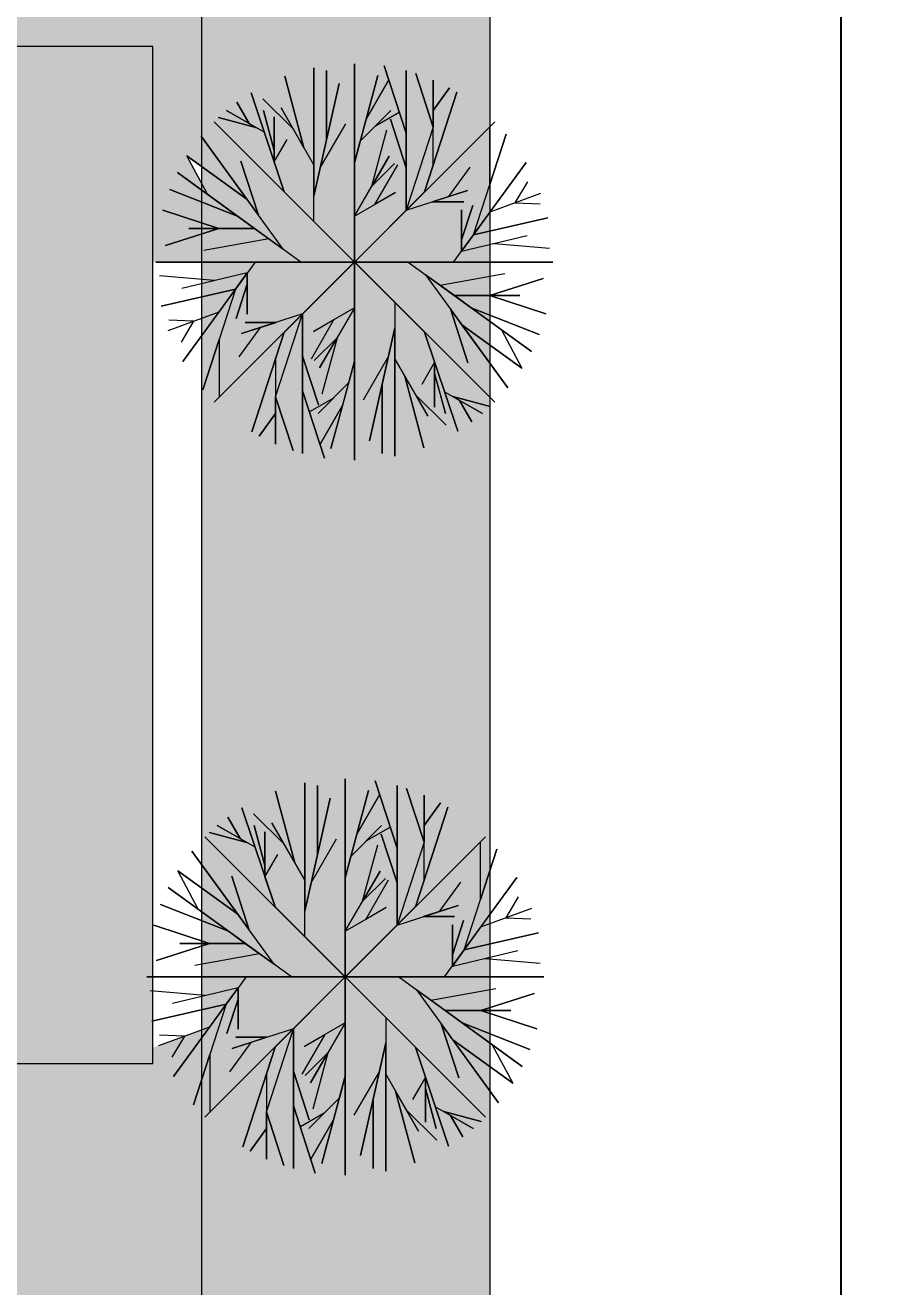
# Model space of a CAD drawing. Header units: millimetres. Extents: x 0 to 241, y -16 to 86.
# Drawn here: x 215.61 to 220.72, y 11.27 to 18.72 of the extents above; entities that cross this region are included whole.
import ezdxf

# ---------------------------------------------------------------- set-up
doc = ezdxf.new("R2010")
doc.units = ezdxf.units.MM
for name, color, linetype, lineweight in [('Warstwa1', 92, 'Continuous', 15), ('Warstwa2', 30, 'Continuous', 15), ('Warstwa3', 7, 'Continuous', 15), ('Warstwa4', 91, 'Continuous', 20)]:
    doc.layers.add(name, color=color, linetype=linetype, lineweight=lineweight)
doc.layers.add('Warstwa6', color=7, linetype='Continuous', lineweight=15, true_color=0x1e4a94)
doc.layers.add('Warstwa8', color=7, linetype='Continuous', lineweight=18, true_color=0xededed)
doc.styles.get("Standard").update_dxf_attribs({"font": 'arial.ttf'})
doc.dimstyles.new('Kopia ISO-25', dxfattribs={"dimtxt": 0.5, "dimasz": 0.5, "dimexe": 0.3, "dimexo": 0, "dimgap": 0.3, "dimtad": 1, "dimdec": 0, "dimtxsty": 'Standard', "dimcen": 2.5, "dimadec": 0, "dimazin": 0, "dimtfac": 1, "dimtdec": 0, "dimtmove": 0, "dimatfit": 3, "dimfxl": 1, "dimarcsym": 0})
pattern_1 = [(135, (218.5, -14.2), (-0.00224506403, -0.00224506403), []), (225, (218.5, -14.2), (0.00224506403, -0.00224506403), [])]

# ---------------------------------------------------------------- blocks, each defined once
blk = doc.blocks.new('*D14')
at = {"layer": 'Defpoints', "color": 0, "transparency": 16777216}
for p in [(218.35, 26.2), (218.35, -14.2), (220.4179, -14.2)]:
    blk.add_point(p, dxfattribs=at)
at = {"layer": 'Warstwa3', "color": 0, "lineweight": -2, "transparency": 16777216}
for p, q in [((218.35, 26.2), (220.7179, 26.2)), ((220.4179, 25.7), (220.4179, -13.7)), ((218.35, -14.2), (220.7179, -14.2))]:
    blk.add_line(p, q, dxfattribs=at)
at = {"layer": 'Warstwa3', "color": 0, "transparency": 16777216}
for points in [[(220.3346, 25.7), (220.5012, 25.7), (220.4179, 26.2)], [(220.3346, -13.7), (220.5012, -13.7), (220.4179, -14.2)]]:
    blk.add_solid(points, dxfattribs=at)
at = {"layer": 'Warstwa3', "color": 0, "transparency": 16777216, "insert": (219.8626, 6), "char_height": 0.5, "attachment_point": 5, "rotation": 90}
blk.add_mtext('40', dxfattribs=at)

msp = doc.modelspace()

# ---------------------------------------------------------------- hatches: boundary and pattern name
at = {"layer": 'Warstwa4'}
h = msp.add_hatch(color=256, dxfattribs=at)
h.set_gradient(color1=(127, 255, 127), color2=(127, 255, 127), tint=1)
h.paths.add_polyline_path([(191.5, -14.2), (218.35, -14.2), (218.35, 26.2), (199.596, 26.887), (199.596, 26.817), (199.596, 26.1232), (206.7291, 25.763), (206.7291, 24.2463), (216.65, 23.8873), (216.65, -12.4), (214.3, -12.4), (193.6, -12.4), (193.5, -12.4), (193.5, 27.1103), (191.5, 27.1835)])
at = {"layer": 'Warstwa8'}
h = msp.add_hatch(dxfattribs=at)
h.set_pattern_fill('ANSI37', color=256, scale=0.001, angle=90, style=0)
h.set_pattern_definition(pattern_1)
h.paths.add_polyline_path([(201.0413, 16.5178), (199.3264, 16.5801, -0.399874), (196.4357, 19.5396), (196.4357, 11.7, 0.414214), (197.1357, 11), (199.8, 11), (205.6797, 11, 0.414214), (206.3797, 11.7), (206.3797, 14.395, 0.403607), (204.4524, 16.3937)])
h.paths.add_polyline_path([(201.5757, 11.8102), (201.4757, 11.8102), (201.4757, 13.1102), (201.5757, 13.1102)], flags=16)
h.paths.add_polyline_path([(201.5757, 13.2902), (201.4757, 13.2902), (201.4757, 14.5902), (201.5757, 14.5902)], flags=16)
h.paths.add_polyline_path([(204.682, 13.1879), (205.282, 13.1879), (205.282, 12.4879), (204.682, 12.4879)], flags=16)
h.paths.add_polyline_path([(204.682, 13.3379), (204.682, 14.0379), (205.282, 14.0379), (205.282, 13.3379)], flags=16)
h.paths.add_polyline_path([(204.682, 12.3379), (205.282, 12.3379), (205.282, 11.6379), (204.682, 11.6379)], flags=16)
h.paths.add_polyline_path([(204.682, 14.1879), (204.682, 14.8879), (205.282, 14.8879), (205.282, 14.1879)], flags=16)
h.paths.add_polyline_path([(198.7884, 12.9219), (197.1884, 12.9219), (197.1884, 13.9219), (198.7884, 13.9219)], flags=16)
h.paths.add_polyline_path([(198.7884, 12.6219), (198.7884, 11.6219), (197.1884, 11.6219), (197.1884, 12.6219)], flags=16)
h.paths.add_polyline_path([(198.7884, 14.2219), (197.1884, 14.2219), (197.1884, 15.2219), (198.7884, 15.2219)], flags=16)
h.paths.add_polyline_path([(196.4357, 26.4096), (196.4357, 20.4096), (199.596, 20.4096), (199.596, 21.0168), (199.596, 26.1232), (199.596, 26.4096)])
h.paths.add_polyline_path([(193.5, 26.4096), (193.5, 20.4096), (196.4357, 20.4096), (196.4357, 26.4096)])
h.paths.add_polyline_path([(206.7291, 24.2463), (206.7291, 25.763), (199.596, 26.1232), (199.596, 21.0168, 0.403607), (201.0415, 19.5178), (206.4888, 19.3197, -0.403607), (209.3797, 16.3217), (209.3797, 16.0524), (209.3797, -0.3723, 0.414214), (210.8797, -1.8723), (216.65, -1.8723), (216.65, 0.1177), (216.5286, 0.345), (216.65, 0.2569), (216.65, 3.4817), (216.5549, 3.6599), (216.65, 3.5908), (216.65, 7.8411), (216.6205, 7.8626), (216.4991, 8.0898), (216.65, 7.9802), (216.65, 12.7914), (216.3609, 12.6851), (216.3609, 12.5923), (213.9609, 12.5923), (213.9609, 14.4423), (212.8109, 14.4423, -0.414214), (213.9609, 15.5923, -0.414214), (212.8109, 16.7423), (213.9609, 16.7423), (213.9609, 18.5923), (216.3609, 18.5923), (216.3609, 17.3212), (216.65, 17.3212), (216.65, 17.7834), (216.562, 17.9482), (216.65, 17.8843), (216.65, 22.4908), (216.6215, 22.5115), (216.5002, 22.7387), (216.65, 22.6299), (216.65, 23.8873)])
h.paths.add_polyline_path([(209.8433, 9.597), (209.7433, 9.597), (209.7433, 10.897), (209.8433, 10.897)], flags=16)
h.paths.add_polyline_path([(209.8433, 11.077), (209.7433, 11.077), (209.7433, 12.377), (209.8433, 12.377)], flags=16)
h.paths.add_polyline_path([(209.8433, 12.577), (209.7433, 12.577), (209.7433, 13.877), (209.8433, 13.877)], flags=16)
h.paths.add_polyline_path([(212.6933, 10.097), (212.6933, 10.797), (216.1933, 10.797), (216.1933, 9.097), (212.6933, 9.097), (212.6933, 9.797, -1)], flags=16)
h.paths.add_polyline_path([(212.6933, 8.697), (216.1933, 8.697), (216.1933, 6.997), (212.6933, 6.997), (212.6933, 7.697, -1), (212.6933, 7.997)], flags=16)
h.paths.add_polyline_path([(212.6933, 6.597), (216.1933, 6.597), (216.1933, 4.897), (212.6933, 4.897), (212.6933, 5.597, -1), (212.6933, 5.897)], flags=16)
h.paths.add_polyline_path([(212.6933, 4.497), (216.1933, 4.497), (216.1933, 2.797), (212.6933, 2.797), (212.6933, 3.497, -1), (212.6933, 3.797)], flags=16)
h.paths.add_polyline_path([(212.6933, 2.397), (216.1933, 2.397), (216.1933, 0.697), (212.6933, 0.697), (212.6933, 1.397, -1), (212.6933, 1.697)], flags=16)
h.paths.add_polyline_path([(210.6702, 20.2462), (210.7025, 21.3958), (208.8533, 21.4478), (208.9208, 23.8469), (214.9184, 23.678), (214.8509, 21.279), (213.0016, 21.331), (212.9693, 20.1815, -0.414214), (211.8521, 21.3634, -0.414214)], flags=16)
h.paths.add_polyline_path([(212.6933, 0.297), (216.1933, 0.297), (216.1933, -1.403), (212.6933, -1.403), (212.6933, -0.703, -1), (212.6933, -0.403)], flags=16)
h.paths.add_polyline_path([(206.192, 22.9626), (202.1982, 23.186, -0.414214), (200.9858, 22.102), (201.05, 23.2502), (200.2014, 23.2977), (200.3354, 25.6939), (206.326, 25.3588)], flags=16)
h.paths.add_polyline_path([(198.7464, 21.6634), (198.7464, 25.4801), (197.0978, 25.4801), (197.0978, 21.6634)], flags=24)
h.paths.add_polyline_path([(196.0109, 21.7285), (196.0109, 25.5451), (194.3623, 25.5451), (194.3623, 21.7285)], flags=24)
h = msp.add_hatch(dxfattribs=at)
h.set_pattern_fill('ANSI37', color=256, scale=0.001, angle=90, style=0)
h.set_pattern_definition(pattern_1)
h.paths.add_polyline_path([(193.5, 20.4096), (193.5, 11.7), (196.4357, 11.7, 0.414214), (197.1357, 11), (199.8, 11), (205.6797, 11), (205.3357, 10.5548, -0.414214), (205.6357, 10.2548), (209.3797, 10.2548), (209.3797, -0.3723, 0.414214), (210.8797, -1.8723), (216.65, -1.8723), (216.65, 0.1317), (216.6378, 0.1406), (216.5286, 0.345), (216.65, 0.2569), (216.65, 3.4817), (216.5549, 3.6599), (216.65, 3.5908), (216.65, 7.8411), (216.6205, 7.8626), (216.4991, 8.0898), (216.65, 7.9802), (216.65, 12.7914), (216.3609, 12.6851), (216.3609, 12.5923), (213.9609, 12.5923), (213.9609, 14.4423), (212.8109, 14.4423, -0.414214), (213.9609, 15.5923, -0.414214), (212.8109, 16.7423), (213.9609, 16.7423), (213.9609, 18.5923), (216.3609, 18.5923), (216.3609, 17.3212), (216.65, 17.3212), (216.65, 17.7834), (216.562, 17.9482), (216.65, 17.8843), (216.65, 22.4908), (216.6215, 22.5115), (216.5002, 22.7387), (216.65, 22.6299), (216.65, 23.8873), (206.7291, 24.2463), (206.7291, 25.763), (199.596, 26.1232), (199.596, 26.4096), (196.4357, 26.4096), (196.4357, 20.4096)])
h.paths.add_polyline_path([(197.1884, 15.2219), (198.7884, 15.2219), (198.7884, 14.2219), (197.1884, 14.2219)], flags=16)
h.paths.add_polyline_path([(197.1884, 13.9219), (198.7884, 13.9219), (198.7884, 12.9219), (197.1884, 12.9219)], flags=16)
h.paths.add_polyline_path([(197.1884, 12.6219), (198.7884, 12.6219), (198.7884, 11.6219), (197.1884, 11.6219)], flags=16)
h.paths.add_polyline_path([(201.4757, 14.5902), (201.5757, 14.5902), (201.5757, 13.2902), (201.4757, 13.2902)], flags=16)
h.paths.add_polyline_path([(201.4757, 13.1102), (201.5757, 13.1102), (201.5757, 11.8102), (201.4757, 11.8102)], flags=16)
h.paths.add_polyline_path([(201.9252, 18.0691), (202.2125, 18.1556), (202.2009, 17.9507)], flags=16)
h.paths.add_polyline_path([(200.9858, 22.102), (201.05, 23.2502), (200.2014, 23.2977), (200.3354, 25.6939), (206.326, 25.3588), (206.192, 22.9626), (202.1982, 23.186, -0.414214)], flags=16)
h.paths.add_polyline_path([(204.682, 14.8879), (205.282, 14.8879), (205.282, 14.1879), (204.682, 14.1879)], flags=16)
h.paths.add_polyline_path([(204.682, 14.0379), (205.282, 14.0379), (205.282, 13.3379), (204.682, 13.3379)], flags=16)
h.paths.add_polyline_path([(204.682, 13.1879), (205.282, 13.1879), (205.282, 12.4879), (204.682, 12.4879)], flags=16)
h.paths.add_polyline_path([(204.682, 12.3379), (205.282, 12.3379), (205.282, 11.6379), (204.682, 11.6379)], flags=16)
h.paths.add_polyline_path([(209.7433, 13.877), (209.8433, 13.877), (209.8433, 12.577), (209.7433, 12.577)], flags=16)
h.paths.add_polyline_path([(209.7433, 12.377), (209.8433, 12.377), (209.8433, 11.077), (209.7433, 11.077)], flags=16)
h.paths.add_polyline_path([(209.7433, 10.897), (209.8433, 10.897), (209.8433, 9.597), (209.7433, 9.597)], flags=16)
h.paths.add_polyline_path([(208.8533, 21.4478), (208.9208, 23.8469), (214.9184, 23.678), (214.8509, 21.279), (213.0016, 21.331), (212.9693, 20.1815, -0.414214), (211.8521, 21.3634, -0.414214), (210.6702, 20.2462), (210.7025, 21.3958)], flags=16)
h.paths.add_polyline_path([(212.6933, 10.797), (216.1933, 10.797), (216.1933, 9.097), (212.6933, 9.097), (212.6933, 9.797, -1), (212.6933, 10.097)], flags=16)
h.paths.add_polyline_path([(212.6933, 8.697), (216.1933, 8.697), (216.1933, 6.997), (212.6933, 6.997), (212.6933, 7.697, -1), (212.6933, 7.997)], flags=16)
h.paths.add_polyline_path([(212.6933, 6.597), (216.1933, 6.597), (216.1933, 4.897), (212.6933, 4.897), (212.6933, 5.597, -1), (212.6933, 5.897)], flags=16)
h.paths.add_polyline_path([(212.6933, 4.497), (216.1933, 4.497), (216.1933, 2.797), (212.6933, 2.797), (212.6933, 3.497, -1), (212.6933, 3.797)], flags=16)
h.paths.add_polyline_path([(212.6933, 2.397), (216.1933, 2.397), (216.1933, 0.697), (212.6933, 0.697), (212.6933, 1.397, -1), (212.6933, 1.697)], flags=16)
h.paths.add_polyline_path([(212.6933, 0.297), (216.1933, 0.297), (216.1933, -1.403), (212.6933, -1.403), (212.6933, -0.703, -1), (212.6933, -0.403)], flags=16)
h.paths.add_polyline_path([(205.6357, 10.2548), (205.6357, -0.3723), (209.3797, -0.3723), (209.3797, 10.2548)], flags=17)
h.paths.add_polyline_path([(207.8744, 8.2469), (207.977, 8.5289), (208.0796, 8.2469)], flags=16)
h.paths.add_polyline_path([(193.5, 11.7), (193.5, -3.6059), (197.375, -3.6059, -0.198912), (196.9357, -2.5452), (196.9357, 10.2548, -0.414214), (197.2357, 10.5548), (205.3357, 10.5548), (205.6797, 11), (199.8, 11), (197.1357, 11, -0.414214), (196.4357, 11.7)])
h.paths.add_polyline_path([(194.9983, 7.3509), (194.8957, 7.6329), (195.1009, 7.6329)], flags=16)
h.paths.add_polyline_path([(213.7649, -1.8723), (211.65, -7.4), (211.65, -12.4), (216.6347, -12.4), (216.65, -12.3529), (216.65, -11.4025), (216.5388, -11.1942), (216.65, -11.275), (216.65, -6.6888), (216.6342, -6.6592), (216.65, -6.6707), (216.65, -2.6839), (216.594, -2.5789), (216.65, -2.6196), (216.65, -1.8723)])
h.paths.add_polyline_path([(209.3797, -0.3723), (205.6357, -0.3723), (205.6357, -2.5452), (208.65, -7.4), (208.65, -12.4), (209.0855, -12.4), (209.1236, -12.334), (209.145, -12.4), (211.65, -12.4), (211.65, -7.4), (213.7649, -1.8723), (210.8797, -1.8723, -0.414214)])
h.paths.add_polyline_path([(211.8946, -5.7811), (212.1765, -5.8837), (211.8946, -5.9863)], flags=16)
h.paths.add_polyline_path([(208.476, -1.991), (208.4137, -1.6975), (208.6501, -1.8822)], flags=16)
h.paths.add_polyline_path([(205.6357, -2.5452, -0.414214), (204.1357, -4.0452), (203.15, -4.0452), (203.15, -7.4), (203.15, -12.4), (208.65, -12.4), (208.65, -7.4)])
h.paths.add_polyline_path([(198.4357, -4.0452, -0.198912), (197.375, -3.6059), (193.5, -3.6059), (193.5, -12.3979), (193.5229, -12.4), (197.19, -12.4), (197.19, -12.2864), (197.2, -7.4), (197.2, -12.4), (197.3566, -12.4), (197.3726, -12.3722), (197.3816, -12.4), (203.15, -12.4), (203.15, -7.4), (203.15, -4.0452)])
h.paths.add_polyline_path([(201.7499, -5.7811), (202.0318, -5.8837), (201.7499, -5.9863)], flags=16)
h.paths.add_polyline_path([(195.8415, -10.0982), (195.8415, -10.0329, 1.765487), (194.6697, -9.1767), (194.6182, -9.1032, -1.717481)], flags=16)
h.paths.add_polyline_path([(195.7903, -9.718), (195.7903, -10.6895, -0.955498), (195.7603, -11.3478, -0.955498), (195.7303, -10.6895), (195.7303, -10.1026), (195.1703, -10.1026), (195.1703, -10.0426), (195.7303, -10.0426), (195.7303, -9.778), (194.9303, -9.778), (194.2707, -8.836), (193.9173, -8.8695), (193.9122, -8.8108), (194.3107, -8.776), (194.9703, -9.718)], flags=16)
h.paths.add_polyline_path([(197.1357, 10.2548), (197.1357, 1.9548), (205.4357, 1.9548), (205.4357, 10.2548)], flags=17)
h.paths.add_polyline_path([(199.7357, 3.3548), (199.7357, 2.2048, -0.414214), (198.5857, 3.3548, -0.414214), (197.4357, 2.2048), (197.4357, 3.3548), (197.4357, 10.0548), (198.4357, 10.0548, -1), (198.7357, 10.0548), (199.7357, 10.0548)], flags=16)
h.paths.add_polyline_path([(200.1357, 10.0548), (201.1357, 10.0548, -1), (201.4357, 10.0548), (202.4357, 10.0548), (202.4357, 3.3548), (202.4357, 2.2048, -0.414214), (201.2857, 3.3548, -0.414214), (200.1357, 2.2048), (200.1357, 3.3548)], flags=16)
h.paths.add_polyline_path([(199.8357, 9.2048), (199.8357, 9.4048), (200.0357, 9.4048), (200.0357, 9.2048)], flags=16)
h.paths.add_polyline_path([(200.0357, 4.1048), (200.0357, 3.9048), (199.8357, 3.9048), (199.8357, 4.1048)], flags=16)
h.paths.add_polyline_path([(202.8357, 10.0548), (203.8357, 10.0548, -1), (204.1357, 10.0548), (205.1357, 10.0548), (205.1357, 3.3548), (205.1357, 2.2048, -0.414214), (203.9857, 3.3548, -0.414214), (202.8357, 2.2048), (202.8357, 3.3548)], flags=16)
h.paths.add_polyline_path([(197.3857, 9.2048), (197.1857, 9.2048), (197.1857, 9.4048), (197.3857, 9.4048)], flags=16)
h.paths.add_polyline_path([(202.5357, 9.2048), (202.5357, 9.4048), (202.7357, 9.4048), (202.7357, 9.2048)], flags=16)
h.paths.add_polyline_path([(197.3857, 4.1048), (197.3857, 3.9048), (197.1857, 3.9048), (197.1857, 4.1048)], flags=16)
h.paths.add_polyline_path([(202.5357, 4.1048), (202.7357, 4.1048), (202.7357, 3.9048), (202.5357, 3.9048)], flags=16)
h.paths.add_polyline_path([(205.1854, 9.2575), (205.1854, 9.4575), (205.3854, 9.4575), (205.3854, 9.2575)], flags=16)
h.paths.add_polyline_path([(205.1854, 4.1575), (205.3854, 4.1575), (205.3854, 3.9575), (205.1854, 3.9575)], flags=16)
h.paths.add_polyline_path([(198.7464, 21.6634), (198.7464, 25.4801), (197.0978, 25.4801), (197.0978, 21.6634)], flags=24)
h = msp.add_hatch(dxfattribs=at)
h.set_pattern_fill('ANSI37', color=256, scale=0.001, angle=90, style=0)
h.set_pattern_definition(pattern_1)
h.paths.add_polyline_path([(197.1884, 15.2219), (197.1884, 14.2219), (198.7884, 14.2219), (198.7884, 15.2219)])
h.paths.add_polyline_path([(197.1884, 13.9219), (197.1884, 12.9219), (198.7884, 12.9219), (198.7884, 13.9219)])
h.paths.add_polyline_path([(197.1884, 12.6219), (197.1884, 11.6219), (198.7884, 11.6219), (198.7884, 12.6219)])
h.paths.add_polyline_path([(197.4357, 10.0548), (197.4357, 3.3548), (199.7357, 3.3548), (199.7357, 10.0548)], flags=0)
h.paths.add_polyline_path([(200.1357, 10.0548), (200.1357, 3.3548), (202.4357, 3.3548), (202.4357, 10.0548)], flags=0)
h.paths.add_polyline_path([(202.8357, 10.0548), (202.8357, 3.3548), (205.1357, 3.3548), (205.1357, 10.0548)], flags=0)
h.paths.add_polyline_path([(197.1357, 10.2548), (197.1357, 1.9548), (205.4357, 1.9548), (205.4357, 10.2548)], flags=0)
h.paths.add_polyline_path([(202.8357, 2.2048), (202.8357, 3.3548), (202.8357, 10.0548), (203.8357, 10.0548, -1), (204.1357, 10.0548), (205.1357, 10.0548), (205.1357, 3.3548), (205.1357, 2.2048, -0.414214), (203.9857, 3.3548, -0.414214)], flags=0)
h.paths.add_polyline_path([(202.4357, 2.2048, -0.414214), (201.2857, 3.3548, -0.414214), (200.1357, 2.2048), (200.1357, 3.3548), (200.1357, 10.0548), (201.1357, 10.0548, -1), (201.4357, 10.0548), (202.4357, 10.0548), (202.4357, 3.3548)], flags=0)
h.paths.add_polyline_path([(202.5357, 3.9048), (202.5357, 4.1048), (202.7357, 4.1048), (202.7357, 3.9048)], flags=0)
h.paths.add_polyline_path([(199.7357, 2.2048, -0.414214), (198.5857, 3.3548, -0.414214), (197.4357, 2.2048), (197.4357, 3.3548), (197.4357, 10.0548), (198.4357, 10.0548, -1), (198.7357, 10.0548), (199.7357, 10.0548), (199.7357, 3.3548)], flags=0)
h.paths.add_polyline_path([(205.1854, 3.9575), (205.1854, 4.1575), (205.3854, 4.1575), (205.3854, 3.9575)], flags=0)
h.paths.add_polyline_path([(200.0357, 3.9048), (199.8357, 3.9048), (199.8357, 4.1048), (200.0357, 4.1048)], flags=0)
h.paths.add_polyline_path([(197.3857, 3.9048), (197.1857, 3.9048), (197.1857, 4.1048), (197.3857, 4.1048)], flags=0)
h.paths.add_polyline_path([(202.5357, 9.2048), (202.5357, 9.4048), (202.7357, 9.4048), (202.7357, 9.2048)], flags=0)
h.paths.add_polyline_path([(200.0357, 9.2048), (199.8357, 9.2048), (199.8357, 9.4048), (200.0357, 9.4048)], flags=0)
h.paths.add_polyline_path([(205.1854, 9.2575), (205.1854, 9.4575), (205.3854, 9.4575), (205.3854, 9.2575)], flags=0)
h.paths.add_polyline_path([(197.3857, 9.2048), (197.1857, 9.2048), (197.1857, 9.4048), (197.3857, 9.4048)], flags=0)
h.paths.add_polyline_path([(201.2857, 3.3548, 0.414214), (202.4357, 2.2048), (202.4357, 3.3548)], flags=0)
h.paths.add_polyline_path([(200.1357, 3.3548), (200.1357, 2.2048, 0.414214), (201.2857, 3.3548)], flags=0)
h.paths.add_polyline_path([(203.9857, 3.3548, 0.414214), (205.1357, 2.2048), (205.1357, 3.3548)], flags=0)
h.paths.add_polyline_path([(202.8357, 3.3548), (202.8357, 2.2048, 0.414214), (203.9857, 3.3548)], flags=0)
h.paths.add_polyline_path([(198.5857, 3.3548, 0.414214), (199.7357, 2.2048), (199.7357, 3.3548)], flags=0)
h.paths.add_polyline_path([(197.4357, 3.3548), (197.4357, 2.2048, 0.414214), (198.5857, 3.3548)], flags=0)
h.paths.add_polyline_path([(203.8357, 10.0548), (204.1357, 10.0548, 1)], flags=0)
h.paths.add_polyline_path([(201.1357, 10.0548), (201.4357, 10.0548, 1)], flags=0)
h.paths.add_polyline_path([(198.4357, 10.0548), (198.7357, 10.0548, 1)], flags=0)
h.paths.add_polyline_path([(204.682, 12.3379), (204.682, 11.6379), (205.282, 11.6379), (205.282, 12.3379)])
h.paths.add_polyline_path([(204.682, 13.1879), (204.682, 12.4879), (205.282, 12.4879), (205.282, 13.1879)])
h.paths.add_polyline_path([(204.682, 14.0379), (204.682, 13.3379), (205.282, 13.3379), (205.282, 14.0379)])
h.paths.add_polyline_path([(204.682, 14.8879), (204.682, 14.1879), (205.282, 14.1879), (205.282, 14.8879)])
h.paths.add_polyline_path([(212.6933, 10.797), (212.6933, 9.097), (216.1933, 9.097), (216.1933, 10.797)])
h.paths.add_polyline_path([(212.6933, 8.697), (212.6933, 6.997), (216.1933, 6.997), (216.1933, 8.697)])
h.paths.add_polyline_path([(212.6933, 6.597), (212.6933, 4.897), (216.1933, 4.897), (216.1933, 6.597)])
h.paths.add_polyline_path([(212.6933, 4.497), (212.6933, 2.797), (216.1933, 2.797), (216.1933, 4.497)])
h.paths.add_polyline_path([(212.6933, 2.397), (212.6933, 0.697), (216.1933, 0.697), (216.1933, 2.397)])
h.paths.add_polyline_path([(212.6933, 0.297), (212.6933, -1.403), (216.1933, -1.403), (216.1933, 0.297)])
h.paths.add_polyline_path([(212.6933, -0.703), (212.6933, -0.403, 1)])
h.paths.add_polyline_path([(212.6933, 1.397), (212.6933, 1.697, 1)])
h.paths.add_polyline_path([(212.6933, 3.497), (212.6933, 3.797, 1)])
h.paths.add_polyline_path([(212.6933, 5.597), (212.6933, 5.897, 1)])
h.paths.add_polyline_path([(212.6933, 7.697), (212.6933, 7.997, 1)])
h.paths.add_polyline_path([(212.6933, 9.797), (212.6933, 10.097, 1)])
h.paths.add_polyline_path([(208.9208, 23.8469), (208.8533, 21.4478), (214.8509, 21.279), (214.9184, 23.678)])
h.paths.add_polyline_path([(210.7025, 21.3958), (210.6702, 20.2462, 0.414214), (211.8521, 21.3634)])
h.paths.add_polyline_path([(211.8521, 21.3634, 0.414214), (212.9693, 20.1815), (213.0016, 21.331)])
h.paths.add_polyline_path([(200.3354, 25.6939), (200.2014, 23.2977), (206.192, 22.9626), (206.326, 25.3588)])
h.paths.add_polyline_path([(201.05, 23.2502), (200.9858, 22.102, 0.414214), (202.1982, 23.186)])
h.paths.add_polyline_path([(212.8109, 16.7423, 0.414214), (213.9609, 15.5923), (213.9609, 16.7423)])
h.paths.add_polyline_path([(213.9609, 18.5923), (213.9609, 12.5923), (216.3609, 12.5923), (216.3609, 18.5923)])
h.paths.add_polyline_path([(212.8109, 14.4423), (213.9609, 14.4423), (213.9609, 15.5923, 0.414214)])
h.paths.add_polyline_path([(197.2357, 10.5548, 0.414214), (196.9357, 10.2548), (196.9357, -2.5452, 0.414214), (198.4357, -4.0452), (204.1357, -4.0452, 0.414214), (205.6357, -2.5452), (205.6357, 10.2548, 0.414214), (205.3357, 10.5548)])
h.paths.add_polyline_path([(197.1357, 1.9548), (197.1357, 10.2548), (205.4357, 10.2548), (205.4357, 1.9548)], flags=0)
h.paths.add_polyline_path([(197.1357, 1.9548), (197.1357, 10.2548), (205.1357, 10.2548), (205.4357, 10.2548), (205.4357, 1.9548)], flags=16)
h.paths.add_polyline_path([(203.8357, 10.0548), (202.8357, 10.0548), (202.8357, 3.3548), (203.9857, 3.3548), (205.1357, 3.3548), (205.1357, 10.0548), (204.1357, 10.0548)], flags=0)
h.paths.add_polyline_path([(201.4357, 10.0548), (200.1357, 10.0548), (200.1357, 3.3548), (201.2857, 3.3548), (202.4357, 3.3548), (202.4357, 10.0548)], flags=0)
h.paths.add_polyline_path([(197.4357, 10.0548), (197.4357, 3.3548), (198.5857, 3.3548), (199.7357, 3.3548), (199.7357, 10.0548), (198.7357, 10.0548)], flags=0)

# ---------------------------------------------------------------- linework, layer by layer
at = {"layer": 'Warstwa1'}
for p, q in [((217.3111, 17.5599), (217.3111, 18.4666)), ((217.3111, 18.4666), (217.3111, 17.894)), ((217.5498, 16.1512), (217.5498, 18.4912)), ((217.5498, 18.4912), (217.5498, 17.3212)), ((217.5498, 17.3212), (217.5498, 18.4912)), ((217.5498, 18.4912), (217.5498, 16.1512)), ((217.8552, 18.0806), (217.7261, 18.4778)), ((217.7261, 18.4778), (217.8552, 18.0806)), ((217.2525, 17.9955), (217.1396, 18.4169)), ((217.1396, 18.4169), (217.2525, 17.9955)), ((217.3859, 18.0426), (217.3859, 18.4507)), ((217.3859, 18.4507), (217.3859, 18.0426)), ((217.5498, 17.9062), (217.688, 18.4218)), ((217.688, 18.4218), (217.6189, 18.164)), ((217.6189, 18.164), (217.7527, 18.3958)), ((217.7527, 18.3958), (217.6189, 18.164)), ((217.8552, 18.0806), (217.8552, 18.4506)), ((217.8552, 18.4506), (217.8552, 17.8761)), ((218.0143, 18.1163), (217.911, 18.434)), ((217.911, 18.434), (218.0143, 18.1163)), ((218.0143, 18.2154), (218.0143, 18.395)), ((218.0143, 18.395), (218.0143, 18.1163)), ((217.1361, 17.7348), (216.9407, 18.3194)), ((216.9407, 18.3194), (217.1361, 17.7348)), ((217.3111, 17.7097), (217.4606, 18.3754)), ((217.4606, 18.3754), (217.3859, 18.0426)), ((217.9635, 17.7348), (218.1545, 18.3228)), ((218.1545, 18.3228), (217.9635, 17.7348)), ((218.0143, 18.2154), (218.1106, 18.348)), ((218.1106, 18.348), (218.0143, 18.2154)), ((216.9298, 18.1376), (216.8568, 18.2639)), ((216.8568, 18.2639), (216.9298, 18.1376)), ((217.1898, 18.1042), (217.0094, 18.2846)), ((216.9688, 18.1151), (216.7488, 18.174)), ((216.7488, 18.174), (216.9688, 18.1151)), ((217.0185, 18.0867), (216.7952, 18.2153)), ((216.7952, 18.2153), (216.9298, 18.1376)), ((217.0767, 17.9785), (217.0134, 18.2149)), ((217.0134, 18.2149), (217.0451, 18.0967)), ((217.0767, 17.9124), (217.0767, 18.1769)), ((217.0767, 18.1769), (217.0767, 17.9124)), ((217.3111, 17.894), (217.1171, 18.23)), ((217.1171, 18.23), (217.2525, 17.9955)), ((217.6189, 18.164), (217.5498, 17.9062)), ((217.5843, 18.0351), (217.7638, 18.2145)), ((217.7638, 18.2145), (217.674, 18.1248)), ((217.674, 18.1248), (217.8144, 18.2059)), ((217.8552, 17.8761), (217.7619, 18.1632)), ((217.7619, 18.1632), (217.8552, 17.8761)), ((218.0143, 17.8913), (218.0143, 18.2154)), ((217.5498, 17.3212), (216.7225, 18.1485)), ((216.7225, 18.1485), (218.3771, 16.4939)), ((216.7225, 16.4939), (218.3771, 18.1485)), ((216.9298, 18.1376), (216.9688, 18.1151)), ((217.0451, 18.0967), (217.0767, 17.9785)), ((217.2525, 17.9955), (217.1898, 18.1042)), ((217.3485, 17.8761), (217.499, 18.1368)), ((217.5498, 17.3212), (218.3771, 18.1485)), ((217.6525, 17.7686), (217.7415, 18.1009)), ((218.0143, 18.1163), (217.8552, 17.6265)), ((218.348, 17.7786), (218.348, 18.1194)), ((217.13, 17.3965), (216.6454, 18.0635)), ((216.6454, 18.0635), (216.916, 17.691)), ((217.0767, 17.9124), (217.0767, 18.0447)), ((217.0767, 18.0447), (217.0767, 17.9785)), ((217.0767, 17.9124), (217.1528, 18.0441)), ((217.3859, 18.0426), (217.3111, 17.7097)), ((217.5498, 17.9062), (217.5843, 18.0351)), ((217.8552, 17.6265), (217.8552, 18.0806)), ((218.2516, 17.482), (218.4444, 18.0752)), ((218.4444, 18.0752), (218.348, 17.7786)), ((216.916, 17.691), (216.562, 17.9482)), ((216.562, 17.9482), (216.916, 17.691)), ((216.6833, 17.721), (216.562, 17.9482)), ((217.0767, 17.9785), (217.0767, 17.9124)), ((217.5498, 17.5908), (217.7551, 17.9465)), ((217.7551, 17.9465), (217.6525, 17.7686)), ((216.9834, 17.5983), (216.8804, 17.9152)), ((216.8804, 17.9152), (216.9834, 17.5983)), ((217.1361, 17.7348), (217.0767, 17.9124)), ((217.3111, 17.894), (217.3111, 17.7097)), ((217.3111, 17.7097), (217.3485, 17.8761)), ((217.5498, 17.9062), (217.5498, 17.5908)), ((217.6525, 17.7686), (217.7866, 17.9028)), ((217.7866, 17.9028), (217.6525, 17.7686)), ((217.6708, 17.6607), (217.8053, 17.8937)), ((217.8552, 17.8761), (217.8552, 17.6265)), ((217.9635, 17.7348), (218.0143, 17.8913)), ((218.1059, 17.708), (218.2315, 17.8809)), ((218.1348, 17.3212), (218.5616, 17.9086)), ((218.5616, 17.9086), (218.3482, 17.6149)), ((217.2336, 17.3212), (216.506, 17.8498)), ((216.506, 17.8498), (216.8606, 17.5922)), ((218.498, 17.67), (218.5718, 17.7947)), ((216.8606, 17.5922), (216.461, 17.7494)), ((216.461, 17.7494), (216.8606, 17.5922)), ((217.1361, 17.7348), (217.1361, 17.7348)), ((217.1361, 17.7348), (217.3111, 17.5599)), ((217.9635, 17.7348), (217.5498, 17.3212)), ((217.5498, 17.5908), (217.7918, 17.7305)), ((217.7918, 17.7305), (217.6708, 17.6607)), ((217.8552, 17.6265), (218.2164, 17.7439)), ((218.2164, 17.7439), (218.0111, 17.6772)), ((218.6478, 17.7251), (218.3482, 17.6149)), ((218.6478, 17.7251), (218.3482, 17.6149)), ((218.6478, 17.7251), (218.6478, 17.7251)), ((218.6478, 17.7251), (218.6478, 17.7251)), ((218.6478, 17.7251), (218.6478, 17.7251)), ((218.6478, 17.7251), (218.6478, 17.7251)), ((218.6478, 17.7251), (218.6478, 17.7251)), ((218.6478, 17.7251), (218.6478, 17.7251)), ((216.916, 17.691), (216.9834, 17.5983)), ((218.0111, 17.6772), (218.1059, 17.708)), ((218.0111, 17.6772), (218.1948, 17.6772)), ((218.1948, 17.6772), (218.0111, 17.6772)), ((218.1815, 17.4524), (218.2474, 17.6554)), ((218.2474, 17.6554), (218.1815, 17.4524)), ((218.498, 17.67), (218.498, 17.67)), ((218.498, 17.67), (218.6448, 17.6648)), ((216.7504, 17.5197), (216.4204, 17.6269)), ((216.4204, 17.6269), (216.7504, 17.5197)), ((216.8606, 17.5922), (216.9604, 17.5197)), ((218.1815, 17.3854), (218.1815, 17.6295)), ((218.1815, 17.6295), (218.1815, 17.4524)), ((218.3482, 17.6149), (218.2516, 17.482)), ((218.2516, 17.482), (218.6902, 17.5825)), ((218.6902, 17.5825), (218.2516, 17.482)), ((218.3482, 17.6149), (218.3482, 17.6149)), ((218.3482, 17.6149), (218.3482, 17.6149)), ((218.3482, 17.6149), (218.3482, 17.6149)), ((216.7504, 17.5197), (216.4367, 17.4177)), ((216.4367, 17.4177), (216.7504, 17.5197)), ((216.9604, 17.5197), (216.5737, 17.5197)), ((216.5737, 17.5197), (216.7504, 17.5197)), ((216.7504, 17.5197), (216.9604, 17.5197)), ((216.9604, 17.5197), (217.13, 17.3965)), ((217.0452, 17.4581), (216.6624, 17.3885)), ((218.2516, 17.482), (218.1815, 17.3854)), ((218.1815, 17.3854), (218.5681, 17.4766)), ((218.1815, 17.4524), (218.1815, 17.3854)), ((218.3748, 17.431), (218.6995, 17.4019)), ((217.5498, 17.3212), (216.3798, 17.3212)), ((216.3798, 17.3212), (218.7198, 17.3212)), ((217.3024, 17.3212), (216.3798, 17.3212)), ((216.9648, 17.3212), (216.538, 16.7337)), ((217.5498, 17.3212), (216.7225, 16.4939)), ((216.9648, 17.3212), (217.3024, 17.3212)), ((216.9648, 17.3212), (217.2336, 17.3212)), ((217.1361, 16.9075), (217.5498, 17.3212)), ((217.5498, 17.3212), (217.5498, 16.1512)), ((218.7198, 17.3212), (217.5498, 17.3212)), ((218.3771, 16.4939), (217.5498, 17.3212)), ((217.5498, 16.1512), (217.5498, 17.3212)), ((217.5498, 17.3212), (218.7198, 17.3212)), ((217.5498, 17.3212), (218.3771, 16.4939)), ((218.1348, 17.3212), (217.7972, 17.3212)), ((217.7972, 17.3212), (218.7198, 17.3212)), ((218.1348, 17.3212), (217.866, 17.3212)), ((217.866, 17.3212), (218.5936, 16.7925)), ((216.7248, 17.2113), (216.4001, 17.2405)), ((216.9181, 17.2569), (216.5315, 17.1657)), ((216.8479, 17.1603), (216.9181, 17.2569)), ((216.9181, 17.2569), (216.9181, 17.0128)), ((216.9181, 17.19), (216.9181, 17.2569)), ((218.1391, 17.1227), (217.9696, 17.2459)), ((217.9696, 17.2459), (218.4542, 16.5789)), ((218.0544, 17.1843), (218.4372, 17.2538)), ((218.3491, 17.1227), (218.6629, 17.2246)), ((218.6629, 17.2246), (218.3491, 17.1227)), ((216.8479, 17.1603), (216.4094, 17.0598)), ((216.4094, 17.0598), (216.8479, 17.1603)), ((216.8479, 17.1603), (216.6552, 16.5671)), ((216.7514, 17.0274), (216.8479, 17.1603)), ((216.9181, 17.19), (216.8522, 16.987)), ((216.8522, 16.987), (216.9181, 17.19)), ((216.9181, 17.0128), (216.9181, 17.19)), ((218.239, 17.0502), (218.1391, 17.1227)), ((218.1391, 17.1227), (218.5259, 17.1227)), ((218.3491, 17.1227), (218.1391, 17.1227)), ((218.5259, 17.1227), (218.3491, 17.1227)), ((218.3491, 17.1227), (218.6791, 17.0155)), ((218.6791, 17.0155), (218.3491, 17.1227)), ((217.5498, 17.0515), (217.3078, 16.9118)), ((217.5498, 17.0515), (217.3444, 16.6959)), ((217.5498, 16.7362), (217.5498, 17.0515)), ((217.9635, 16.9075), (217.7885, 17.0825)), ((217.7885, 17.0825), (217.7885, 16.1758)), ((218.5936, 16.7925), (218.239, 17.0502)), ((218.239, 17.0502), (218.6386, 16.893)), ((218.6386, 16.893), (218.239, 17.0502)), ((216.4517, 16.9172), (216.7514, 17.0274)), ((216.4517, 16.9172), (216.7514, 17.0274)), ((216.6016, 16.9723), (216.4548, 16.9775)), ((216.6016, 16.9723), (216.5278, 16.8477)), ((216.538, 16.7337), (216.7514, 17.0274)), ((216.6016, 16.9723), (216.6016, 16.9723)), ((216.7514, 17.0274), (216.7514, 17.0274)), ((216.7514, 17.0274), (216.7514, 17.0274)), ((216.7514, 17.0274), (216.7514, 17.0274)), ((217.2444, 17.0158), (216.8832, 16.8984)), ((217.0853, 16.5261), (217.2444, 17.0158)), ((217.2444, 17.0158), (217.2444, 16.5618)), ((217.2444, 16.7662), (217.2444, 17.0158)), ((217.4288, 16.9817), (217.2942, 16.7486)), ((217.3078, 16.9118), (217.4288, 16.9817)), ((218.1836, 16.9513), (218.1162, 17.0441)), ((218.1162, 17.0441), (218.2192, 16.7271)), ((218.2192, 16.7271), (218.1162, 17.0441)), ((216.4517, 16.9172), (216.4517, 16.9172)), ((216.4517, 16.9172), (216.4517, 16.9172)), ((216.4517, 16.9172), (216.4517, 16.9172)), ((216.4517, 16.9172), (216.4517, 16.9172)), ((216.4517, 16.9172), (216.4517, 16.9172)), ((216.4517, 16.9172), (216.4517, 16.9172)), ((216.9937, 16.9344), (216.8681, 16.7615)), ((216.8832, 16.8984), (217.0885, 16.9651)), ((217.0885, 16.9651), (216.9048, 16.9651)), ((216.9048, 16.9651), (217.0885, 16.9651)), ((217.1361, 16.9075), (216.9451, 16.3196)), ((216.9451, 16.3196), (217.1361, 16.9075)), ((217.0885, 16.9651), (216.9937, 16.9344)), ((217.1361, 16.9075), (217.0853, 16.7511)), ((217.7885, 16.9327), (217.639, 16.2669)), ((217.7137, 16.5998), (217.7885, 16.9327)), ((217.7885, 16.9327), (217.7511, 16.7662)), ((217.7885, 16.7483), (217.7885, 16.9327)), ((217.9635, 16.9075), (218.1589, 16.323)), ((218.1589, 16.323), (217.9635, 16.9075)), ((217.9635, 16.9075), (217.9635, 16.9075)), ((217.9635, 16.9075), (218.0228, 16.7299)), ((218.4542, 16.5789), (218.1836, 16.9513)), ((218.1836, 16.9513), (218.5376, 16.6941)), ((218.5376, 16.6941), (218.1836, 16.9513)), ((218.4163, 16.9214), (218.5376, 16.6941)), ((216.6552, 16.5671), (216.7516, 16.8637)), ((216.7516, 16.8637), (216.7516, 16.523)), ((217.4471, 16.8737), (217.313, 16.7396)), ((217.313, 16.7396), (217.4471, 16.8737)), ((217.3444, 16.6959), (217.4471, 16.8737)), ((217.4471, 16.8737), (217.3581, 16.5415)), ((217.0853, 16.7511), (217.0853, 16.427)), ((217.2444, 16.1917), (217.2444, 16.7662)), ((217.2444, 16.7662), (217.3377, 16.4792)), ((217.3377, 16.4792), (217.2444, 16.7662)), ((217.7511, 16.7662), (217.6006, 16.5056)), ((217.7885, 16.1758), (217.7885, 16.7483)), ((217.7885, 16.7483), (217.9825, 16.4123)), ((217.5498, 16.7362), (217.4116, 16.2206)), ((217.4807, 16.4784), (217.5498, 16.7362)), ((217.5498, 16.7362), (217.5153, 16.6073)), ((218.0228, 16.7299), (217.9468, 16.5983)), ((218.0228, 16.7299), (218.0228, 16.4654)), ((218.0228, 16.4654), (218.0228, 16.7299)), ((218.0228, 16.7299), (218.0228, 16.5977)), ((218.0228, 16.6638), (218.0228, 16.7299)), ((217.5153, 16.6073), (217.3358, 16.4278)), ((217.639, 16.2669), (217.7137, 16.5998)), ((217.7137, 16.5998), (217.7137, 16.1917)), ((217.7137, 16.1917), (217.7137, 16.5998)), ((217.9825, 16.4123), (217.8471, 16.6468)), ((217.8471, 16.6468), (217.96, 16.2254)), ((217.96, 16.2254), (217.8471, 16.6468)), ((217.8471, 16.6468), (217.9098, 16.5381)), ((218.0228, 16.5977), (218.0228, 16.6638)), ((218.0228, 16.6638), (218.0862, 16.4274)), ((218.0545, 16.5456), (218.0228, 16.6638)), ((217.0853, 16.2473), (217.0853, 16.5261)), ((217.0853, 16.5261), (217.1885, 16.2083)), ((217.1885, 16.2083), (217.0853, 16.5261)), ((217.2444, 16.5618), (217.3735, 16.1645)), ((217.3735, 16.1645), (217.2444, 16.5618)), ((217.2444, 16.5618), (217.2444, 16.1917)), ((217.9098, 16.5381), (218.0902, 16.3577)), ((218.0862, 16.4274), (218.0545, 16.5456)), ((218.0811, 16.5556), (218.3044, 16.4271)), ((218.1698, 16.5048), (218.1308, 16.5273)), ((218.1308, 16.5273), (218.3508, 16.4684)), ((218.3508, 16.4684), (218.1308, 16.5273)), ((217.4255, 16.5176), (217.2851, 16.4365)), ((217.3358, 16.4278), (217.4255, 16.5176)), ((217.4807, 16.4784), (217.3469, 16.2465)), ((217.3469, 16.2465), (217.4807, 16.4784)), ((217.4116, 16.2206), (217.4807, 16.4784)), ((218.3044, 16.4271), (218.1698, 16.5048)), ((218.1698, 16.5048), (218.2428, 16.3785)), ((218.2428, 16.3785), (218.1698, 16.5048)), ((217.0853, 16.427), (216.9889, 16.2944)), ((216.9889, 16.2944), (217.0853, 16.427)), ((217.0853, 16.427), (217.0853, 16.2473)), ((217.2569, 13.3412), (217.2569, 14.2479)), ((217.2569, 14.2479), (217.2569, 13.6754)), ((217.3316, 13.8239), (217.3316, 14.232)), ((217.3316, 14.232), (217.3316, 13.8239)), ((217.4956, 11.9325), (217.4956, 14.2725)), ((217.4956, 14.2725), (217.4956, 13.1025)), ((217.4956, 13.1025), (217.4956, 14.2725)), ((217.4956, 14.2725), (217.4956, 11.9325)), ((217.8009, 13.8619), (217.6719, 14.2591)), ((217.6719, 14.2591), (217.8009, 13.8619)), ((217.8009, 13.8619), (217.8009, 14.2319)), ((217.8009, 14.2319), (217.8009, 13.6575)), ((217.1983, 13.7769), (217.0854, 14.1982)), ((217.0854, 14.1982), (217.1983, 13.7769)), ((217.2569, 13.491), (217.4064, 14.1567)), ((217.4064, 14.1567), (217.3316, 13.8239)), ((217.4956, 13.6875), (217.6337, 14.2031)), ((217.6337, 14.2031), (217.5646, 13.9453)), ((217.5646, 13.9453), (217.6985, 14.1771)), ((217.6985, 14.1771), (217.5646, 13.9453)), ((217.9601, 13.8976), (217.8568, 14.2153)), ((217.8568, 14.2153), (217.9601, 13.8976)), ((217.9601, 13.9967), (217.9601, 14.1763)), ((217.9601, 14.1763), (217.9601, 13.8976)), ((217.0819, 13.5162), (216.8864, 14.1007)), ((216.8864, 14.1007), (217.0819, 13.5162)), ((217.9092, 13.5162), (218.1003, 14.1041)), ((218.1003, 14.1041), (217.9092, 13.5162)), ((217.9601, 13.9967), (218.0564, 14.1293)), ((218.0564, 14.1293), (217.9601, 13.9967)), ((216.9642, 13.8681), (216.7409, 13.9966)), ((216.7409, 13.9966), (216.8755, 13.9189)), ((216.8755, 13.9189), (216.8026, 14.0452)), ((216.8026, 14.0452), (216.8755, 13.9189)), ((217.1356, 13.8855), (216.9551, 14.0659)), ((217.0225, 13.7599), (216.9592, 13.9962)), ((216.9592, 13.9962), (216.9909, 13.878)), ((217.2569, 13.6754), (217.0629, 14.0114)), ((217.0629, 14.0114), (217.1983, 13.7769)), ((217.5301, 13.8164), (217.7095, 13.9958)), ((217.7095, 13.9958), (217.6198, 13.9061)), ((217.9601, 13.6726), (217.9601, 13.9967)), ((217.4956, 13.1025), (216.6683, 13.9298)), ((216.6683, 13.9298), (218.3229, 12.2752)), ((216.6683, 12.2752), (218.3229, 13.9298)), ((216.9145, 13.8964), (216.6946, 13.9553)), ((216.6946, 13.9553), (216.9145, 13.8964)), ((217.0225, 13.6937), (217.0225, 13.9582)), ((217.0225, 13.9582), (217.0225, 13.6937)), ((217.5646, 13.9453), (217.4956, 13.6875)), ((217.4956, 13.1025), (218.3229, 13.9298)), ((217.6198, 13.9061), (217.7602, 13.9872)), ((217.8009, 13.6575), (217.7077, 13.9445)), ((217.7077, 13.9445), (217.8009, 13.6575)), ((216.8755, 13.9189), (216.9145, 13.8964)), ((216.9909, 13.878), (217.0225, 13.7599)), ((217.1983, 13.7769), (217.1356, 13.8855)), ((217.2943, 13.6574), (217.4448, 13.9181)), ((217.5982, 13.55), (217.6873, 13.8822)), ((217.9601, 13.8976), (217.8009, 13.4079)), ((217.8009, 13.4079), (217.8009, 13.8619)), ((218.1974, 13.2633), (218.3902, 13.8565)), ((218.2938, 13.5599), (218.2938, 13.9007)), ((218.3902, 13.8565), (218.2938, 13.5599)), ((217.0758, 13.1778), (216.5912, 13.8448)), ((216.5912, 13.8448), (216.8618, 13.4724)), ((217.0225, 13.6937), (217.0225, 13.826)), ((217.0225, 13.826), (217.0225, 13.7599)), ((217.0225, 13.6937), (217.0985, 13.8254)), ((217.3316, 13.8239), (217.2569, 13.491)), ((217.4956, 13.6875), (217.5301, 13.8164)), ((216.8618, 13.4724), (216.5078, 13.7295)), ((216.5078, 13.7295), (216.8618, 13.4724)), ((216.6291, 13.5023), (216.5078, 13.7295)), ((216.9291, 13.3796), (216.8262, 13.6965)), ((216.8262, 13.6965), (216.9291, 13.3796)), ((217.0225, 13.7599), (217.0225, 13.6937)), ((217.4956, 13.3721), (217.7009, 13.7278)), ((217.7009, 13.7278), (217.5982, 13.55)), ((217.1794, 13.1025), (216.4518, 13.6311)), ((216.4518, 13.6311), (216.8064, 13.3735)), ((217.0819, 13.5162), (217.0225, 13.6937)), ((217.2569, 13.6754), (217.2569, 13.491)), ((217.2569, 13.491), (217.2943, 13.6574)), ((217.4956, 13.6875), (217.4956, 13.3721)), ((217.5982, 13.55), (217.7324, 13.6841)), ((217.7324, 13.6841), (217.5982, 13.55)), ((217.6166, 13.442), (217.7511, 13.675)), ((217.8009, 13.6575), (217.8009, 13.4079)), ((217.9092, 13.5162), (217.9601, 13.6726)), ((218.0516, 13.4893), (218.1773, 13.6622)), ((218.0806, 13.1025), (218.5074, 13.69)), ((218.5074, 13.69), (218.294, 13.3962)), ((218.4438, 13.4513), (218.5176, 13.576)), ((216.8064, 13.3735), (216.4067, 13.5307)), ((216.4067, 13.5307), (216.8064, 13.3735)), ((217.0819, 13.5162), (217.0819, 13.5162)), ((217.0819, 13.5162), (217.2569, 13.3412)), ((217.9092, 13.5162), (217.4956, 13.1025)), ((217.4956, 13.3721), (217.7376, 13.5118)), ((217.7376, 13.5118), (217.6166, 13.442)), ((217.8009, 13.4079), (218.1622, 13.5252)), ((218.1622, 13.5252), (217.9569, 13.4585)), ((217.9569, 13.4585), (218.0516, 13.4893)), ((218.5936, 13.5065), (218.294, 13.3962)), ((218.5936, 13.5065), (218.294, 13.3962)), ((218.5936, 13.5065), (218.5936, 13.5065)), ((218.5936, 13.5065), (218.5936, 13.5065)), ((218.5936, 13.5065), (218.5936, 13.5065)), ((218.5936, 13.5065), (218.5936, 13.5065)), ((218.5936, 13.5065), (218.5936, 13.5065)), ((218.5936, 13.5065), (218.5936, 13.5065)), ((216.6962, 13.301), (216.3662, 13.4082)), ((216.3662, 13.4082), (216.6962, 13.301)), ((216.8618, 13.4724), (216.9291, 13.3796)), ((217.9569, 13.4585), (218.1405, 13.4585)), ((218.1405, 13.4585), (217.9569, 13.4585)), ((218.1273, 13.2337), (218.1932, 13.4367)), ((218.1932, 13.4367), (218.1273, 13.2337)), ((218.1273, 13.1668), (218.1273, 13.4108)), ((218.1273, 13.4108), (218.1273, 13.2337)), ((218.4438, 13.4513), (218.4438, 13.4513)), ((218.4438, 13.4513), (218.5906, 13.4461)), ((216.8064, 13.3735), (216.9062, 13.301)), ((218.294, 13.3962), (218.1974, 13.2633)), ((218.1974, 13.2633), (218.636, 13.3638)), ((218.636, 13.3638), (218.1974, 13.2633)), ((218.294, 13.3962), (218.294, 13.3962)), ((218.294, 13.3962), (218.294, 13.3962)), ((218.294, 13.3962), (218.294, 13.3962)), ((216.6962, 13.301), (216.3825, 13.199)), ((216.3825, 13.199), (216.6962, 13.301)), ((216.9062, 13.301), (216.5195, 13.301)), ((216.5195, 13.301), (216.6962, 13.301)), ((216.6962, 13.301), (216.9062, 13.301)), ((216.9062, 13.301), (217.0758, 13.1778)), ((218.1974, 13.2633), (218.1273, 13.1668)), ((218.1273, 13.1668), (218.5139, 13.2579)), ((216.991, 13.2394), (216.6082, 13.1698)), ((218.1273, 13.2337), (218.1273, 13.1668)), ((218.3206, 13.2123), (218.6453, 13.1832)), ((217.4956, 13.1025), (216.3256, 13.1025)), ((216.3256, 13.1025), (218.6656, 13.1025)), ((217.2482, 13.1025), (216.3256, 13.1025)), ((216.9106, 13.1025), (216.4837, 12.515)), ((217.4956, 13.1025), (216.6683, 12.2752)), ((216.9106, 13.1025), (217.2482, 13.1025)), ((216.9106, 13.1025), (217.1794, 13.1025)), ((217.0819, 12.6888), (217.4956, 13.1025)), ((217.4956, 13.1025), (217.4956, 11.9325)), ((218.6656, 13.1025), (217.4956, 13.1025)), ((218.3229, 12.2752), (217.4956, 13.1025)), ((217.4956, 11.9325), (217.4956, 13.1025)), ((217.4956, 13.1025), (218.6656, 13.1025)), ((217.4956, 13.1025), (218.3229, 12.2752)), ((218.0806, 13.1025), (217.743, 13.1025)), ((217.743, 13.1025), (218.6656, 13.1025)), ((218.0806, 13.1025), (217.8117, 13.1025)), ((217.8117, 13.1025), (218.5393, 12.5739)), ((216.8639, 13.0382), (216.4773, 12.9471)), ((216.7937, 12.9417), (216.8639, 13.0382)), ((216.8639, 13.0382), (216.8639, 12.7942)), ((216.8639, 12.9713), (216.8639, 13.0382)), ((218.0849, 12.904), (217.9154, 13.0272)), ((217.9154, 13.0272), (218.4, 12.3602)), ((218.0001, 12.9656), (218.3829, 13.0351)), ((216.6706, 12.9926), (216.3458, 13.0218)), ((216.8639, 12.9713), (216.7979, 12.7683)), ((216.7979, 12.7683), (216.8639, 12.9713)), ((216.8639, 12.7942), (216.8639, 12.9713)), ((218.2949, 12.904), (218.6087, 13.006)), ((218.6087, 13.006), (218.2949, 12.904)), ((216.7937, 12.9417), (216.3551, 12.8412)), ((216.3551, 12.8412), (216.7937, 12.9417)), ((216.7937, 12.9417), (216.601, 12.3484)), ((216.6972, 12.8088), (216.7937, 12.9417)), ((218.1847, 12.8315), (218.0849, 12.904)), ((218.0849, 12.904), (218.4717, 12.904)), ((218.2949, 12.904), (218.0849, 12.904)), ((218.4717, 12.904), (218.2949, 12.904)), ((218.2949, 12.904), (218.6249, 12.7968)), ((218.6249, 12.7968), (218.2949, 12.904)), ((216.3975, 12.6985), (216.6972, 12.8088)), ((216.3975, 12.6985), (216.6972, 12.8088)), ((216.4837, 12.515), (216.6972, 12.8088)), ((216.6972, 12.8088), (216.6972, 12.8088)), ((216.6972, 12.8088), (216.6972, 12.8088)), ((216.6972, 12.8088), (216.6972, 12.8088)), ((217.4956, 12.8329), (217.2536, 12.6931)), ((217.4956, 12.8329), (217.2902, 12.4772)), ((217.4956, 12.5175), (217.4956, 12.8329)), ((217.9092, 12.6888), (217.7342, 12.8638)), ((217.7342, 12.8638), (217.7342, 11.9571)), ((218.1294, 12.7326), (218.062, 12.8254)), ((218.062, 12.8254), (218.165, 12.5085)), ((218.165, 12.5085), (218.062, 12.8254)), ((218.5393, 12.5739), (218.1847, 12.8315)), ((218.1847, 12.8315), (218.5844, 12.6743)), ((218.5844, 12.6743), (218.1847, 12.8315)), ((216.5473, 12.7536), (216.4006, 12.7588)), ((216.5473, 12.7536), (216.4735, 12.629)), ((216.5473, 12.7536), (216.5473, 12.7536)), ((217.1902, 12.7971), (216.829, 12.6798)), ((216.829, 12.6798), (217.0342, 12.7465)), ((217.0342, 12.7465), (216.8506, 12.7465)), ((216.8506, 12.7465), (217.0342, 12.7465)), ((217.0342, 12.7465), (216.9395, 12.7157)), ((217.0311, 12.3074), (217.1902, 12.7971)), ((217.1902, 12.7971), (217.1902, 12.3431)), ((217.1902, 12.5475), (217.1902, 12.7971)), ((217.3746, 12.763), (217.24, 12.53)), ((217.2536, 12.6931), (217.3746, 12.763)), ((218.4, 12.3602), (218.1294, 12.7326)), ((218.1294, 12.7326), (218.4834, 12.4755)), ((218.4834, 12.4755), (218.1294, 12.7326)), ((216.3975, 12.6985), (216.3975, 12.6985)), ((216.3975, 12.6985), (216.3975, 12.6985)), ((216.3975, 12.6985), (216.3975, 12.6985)), ((216.3975, 12.6985), (216.3975, 12.6985)), ((216.3975, 12.6985), (216.3975, 12.6985)), ((216.3975, 12.6985), (216.3975, 12.6985)), ((216.9395, 12.7157), (216.8139, 12.5428)), ((217.0819, 12.6888), (216.8909, 12.1009)), ((216.8909, 12.1009), (217.0819, 12.6888)), ((217.0819, 12.6888), (217.0311, 12.5324)), ((217.3929, 12.655), (217.2588, 12.5209)), ((217.2588, 12.5209), (217.3929, 12.655)), ((217.2902, 12.4772), (217.3929, 12.655)), ((217.3929, 12.655), (217.3039, 12.3228)), ((217.7342, 12.714), (217.5848, 12.0483)), ((217.6595, 12.3811), (217.7342, 12.714)), ((217.7342, 12.714), (217.6969, 12.5476)), ((217.7342, 12.5296), (217.7342, 12.714)), ((217.9092, 12.6888), (218.1047, 12.1043)), ((218.1047, 12.1043), (217.9092, 12.6888)), ((217.9092, 12.6888), (217.9092, 12.6888)), ((217.9092, 12.6888), (217.9686, 12.5113)), ((218.362, 12.7027), (218.4834, 12.4755)), ((216.601, 12.3484), (216.6973, 12.6451)), ((216.6973, 12.6451), (216.6973, 12.3043)), ((217.0311, 12.5324), (217.0311, 12.2083)), ((217.1902, 11.973), (217.1902, 12.5475)), ((217.1902, 12.5475), (217.2835, 12.2605)), ((217.2835, 12.2605), (217.1902, 12.5475)), ((217.4956, 12.5175), (217.3574, 12.0019)), ((217.4265, 12.2597), (217.4956, 12.5175)), ((217.4956, 12.5175), (217.461, 12.3886)), ((217.6969, 12.5476), (217.5464, 12.2869)), ((217.7342, 11.9571), (217.7342, 12.5296)), ((217.7342, 12.5296), (217.9282, 12.1936)), ((217.9686, 12.5112), (217.8926, 12.3796)), ((217.9686, 12.5113), (217.9686, 12.2468)), ((217.9686, 12.2468), (217.9686, 12.5112)), ((217.9686, 12.5112), (217.9686, 12.379)), ((217.9686, 12.4451), (217.9686, 12.5112)), ((217.9686, 12.379), (217.9686, 12.4451)), ((217.9686, 12.4451), (218.0319, 12.2088)), ((218.0003, 12.3269), (217.9686, 12.4451)), ((217.461, 12.3886), (217.2816, 12.2092)), ((217.5848, 12.0483), (217.6595, 12.3811)), ((217.6595, 12.3811), (217.6595, 11.973)), ((217.6595, 11.973), (217.6595, 12.3811)), ((217.9282, 12.1936), (217.7928, 12.4281)), ((217.7928, 12.4281), (217.9057, 12.0068)), ((217.9057, 12.0068), (217.7928, 12.4281)), ((217.7928, 12.4281), (217.8556, 12.3195)), ((217.0311, 12.0286), (217.0311, 12.3074)), ((217.0311, 12.3074), (217.1343, 11.9897)), ((217.1343, 11.9897), (217.0311, 12.3074)), ((217.1902, 12.3431), (217.3193, 11.9459)), ((217.3193, 11.9459), (217.1902, 12.3431)), ((217.1902, 12.3431), (217.1902, 11.973)), ((217.3713, 12.2989), (217.2309, 12.2178)), ((217.2816, 12.2092), (217.3713, 12.2989)), ((217.8556, 12.3195), (218.036, 12.139)), ((218.0319, 12.2088), (218.0003, 12.3269)), ((218.0269, 12.3369), (218.2502, 12.2084)), ((218.1156, 12.2861), (218.0766, 12.3086)), ((218.0766, 12.3086), (218.2966, 12.2497)), ((218.2966, 12.2497), (218.0766, 12.3086)), ((218.2502, 12.2084), (218.1156, 12.2861)), ((218.1156, 12.2861), (218.1885, 12.1598)), ((218.1885, 12.1598), (218.1156, 12.2861)), ((217.0311, 12.2083), (216.9347, 12.0757)), ((216.9347, 12.0757), (217.0311, 12.2083)), ((217.0311, 12.2083), (217.0311, 12.0286)), ((217.4265, 12.2597), (217.2926, 12.0279)), ((217.2926, 12.0279), (217.4265, 12.2597)), ((217.3574, 12.0019), (217.4265, 12.2597))]:
    msp.add_line(p, q, dxfattribs=at)
at = {"layer": 'Warstwa2'}
msp.add_line((218.35, -14.2), (218.35, 26.2), dxfattribs=at)
at = {"layer": 'Warstwa3'}
msp.add_line((216.65, -12.4), (216.65, 23.8873), dxfattribs=at)
at = {"layer": 'Warstwa6'}
for p, q in [((216.3609, 18.5923), (213.9609, 18.5923)), ((216.3609, 12.5923), (216.3609, 18.5923)), ((213.9609, 12.5923), (216.3609, 12.5923))]:
    msp.add_line(p, q, dxfattribs=at)

# ---------------------------------------------------------------- dimensions: what is measured, and where the dimension line sits
at = {"layer": 'Warstwa3'}
dim = msp.add_linear_dim(base=(220.4179, -14.2), p1=(218.35, 26.2), p2=(218.35, -14.2), angle=90, dimstyle='Kopia ISO-25', dxfattribs=at)
dim.commit()
dim.dimension.update_dxf_attribs({"geometry": '*D14', "text_midpoint": (219.8626, 6)})

doc.saveas('drawing.dxf')
